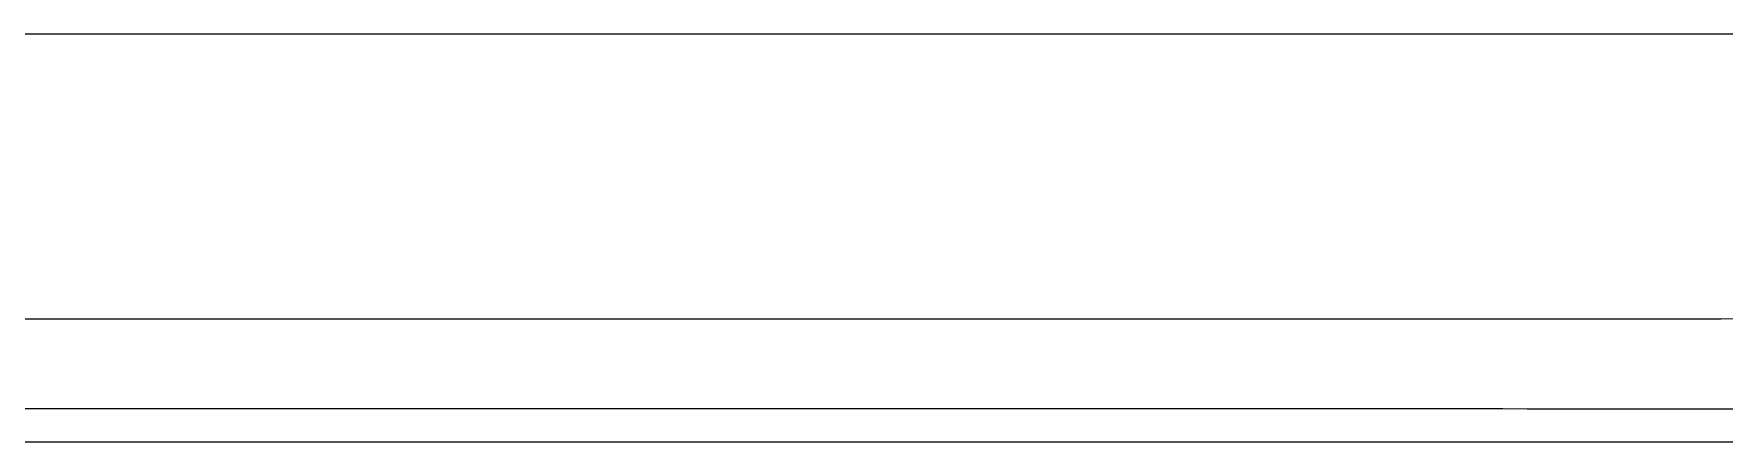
# Model space of a CAD drawing. Extents: x -4 to 218, y -16 to 16.
# Drawn here: x 127.91 to 134.85, y -15.92 to -14.24 of the extents above; entities that cross this region are included whole.
import ezdxf

# ---------------------------------------------------------------- set-up
doc = ezdxf.new("R2010")
doc.units = 0
doc.header["$MEASUREMENT"] = 0
doc.layers.add('Waterlines', color=7, linetype='Continuous')

msp = doc.modelspace()

# ---------------------------------------------------------------- linework, layer by layer
at = {"layer": 'Waterlines', "color": 135}
for points in [[(127.84005, -14.24241), (127.93735, -14.24241), (128.03787, -14.24241), (128.13976, -14.24241), (128.23528, -14.24241), (128.33752, -14.24241), (128.4391, -14.24241), (128.53468, -14.24241), (128.63747, -14.24241), (128.73874, -14.24241), (128.83517, -14.24241), (128.9371, -14.24241), (129.03784, -14.24241), (129.13437, -14.24241), (129.23694, -14.24241), (129.33635, -14.24241), (129.4341, -14.24241), (129.53737, -14.24241), (129.63467, -14.24241), (129.73444, -14.24241), (129.83611, -14.24241), (129.93208, -14.24241), (130.03427, -14.24241), (130.13577, -14.24241), (130.23116, -14.24241), (130.33377, -14.24241), (130.43681, -14.24241), (130.53603, -14.24241), (130.6409, -14.24241), (130.74309, -14.24241), (130.84151, -14.24241), (130.94484, -14.24241), (131.04469, -14.24241), (131.1438, -14.24241), (131.24628, -14.24241), (131.3445, -14.24241), (131.44542, -14.24241), (131.54799, -14.24241), (131.64291, -14.24241), (131.74615, -14.24241), (131.84732, -14.24241), (131.94336, -14.24241), (132.0462, -14.24241), (132.14781, -14.24241), (132.2437, -14.24241), (132.3465, -14.24241), (132.44696, -14.24241), (132.54466, -14.24241), (132.64624, -14.24241), (132.74557, -14.24241), (132.84418, -14.24241), (132.94576, -14.24241), (133.04294, -14.24241), (133.14345, -14.24241), (133.24611, -14.24241), (133.34146, -14.24241), (133.44382, -14.24241), (133.54527, -14.24241), (133.64136, -14.24241), (133.74414, -14.24241), (133.84526, -14.24241), (133.94093, -14.24241), (134.04329, -14.24241), (134.14398, -14.24241), (134.24142, -14.24241), (134.34349, -14.24241), (134.4426, -14.24241), (134.54054, -14.24241), (134.64282, -14.24241), (134.73946, -14.24241), (134.84016, -14.24241), (134.94269, -14.24241)], [(134.93668, -15.41411), (134.83669, -15.41413), (134.73666, -15.41415), (134.63667, -15.41417), (134.53668, -15.41419), (134.43668, -15.41421), (134.3367, -15.41423), (134.23671, -15.41425), (134.1367, -15.41428), (134.03673, -15.41429), (133.93665, -15.41432), (133.8367, -15.41434), (133.73672, -15.41436), (133.63669, -15.41438), (133.53667, -15.4144), (133.43677, -15.41442), (133.33667, -15.41444), (133.23663, -15.41445), (133.1367, -15.41447), (133.0367, -15.41449), (132.93665, -15.41451), (132.83665, -15.41453), (132.73665, -15.41455), (132.6366, -15.41457), (132.53665, -15.41459), (132.43668, -15.41461), (132.33662, -15.41462), (132.2366, -15.41464), (132.13666, -15.41466), (132.03661, -15.41468), (131.93661, -15.4147), (131.83664, -15.41471), (131.7366, -15.41473), (131.63655, -15.41475), (131.53661, -15.41477), (131.43657, -15.41478), (131.33661, -15.4148), (131.23657, -15.41481), (131.13658, -15.41483), (131.03661, -15.41485), (130.9366, -15.41486), (130.83656, -15.41488), (130.73659, -15.4149), (130.63663, -15.41491), (130.53654, -15.41493), (130.4366, -15.41494), (130.33658, -15.41496), (130.23657, -15.41497), (130.13657, -15.41499), (130.03659, -15.415), (129.93651, -15.41502), (129.83659, -15.41503), (129.73654, -15.41505), (129.63655, -15.41506), (129.53656, -15.41507), (129.43652, -15.41509), (129.33653, -15.4151), (129.23654, -15.41511), (129.13654, -15.41513), (129.03654, -15.41514), (128.93657, -15.41515), (128.83652, -15.41517), (128.73656, -15.41518), (128.63654, -15.41519), (128.53651, -15.4152), (128.43654, -15.41521), (128.33652, -15.41523), (128.23654, -15.41524), (128.13655, -15.41525), (128.0365, -15.41526), (127.93652, -15.41527), (127.83652, -15.41528)], [(134.94022, -15.78395), (134.84018, -15.78394), (134.74022, -15.78393), (134.64012, -15.78392), (134.54016, -15.78391), (134.44019, -15.7839), (134.34016, -15.78389), (134.2402, -15.78388), (134.14018, -15.78387), (134.04016, -15.78386), (133.94016, -15.78385), (133.84013, -15.78384), (133.74017, -15.78384), (133.64015, -15.78383), (133.5401, -15.78382), (133.44012, -15.78381), (133.34012, -15.7838), (133.24011, -15.78379), (133.14012, -15.78378), (133.04012, -15.78378), (132.94019, -15.78377), (132.84013, -15.78376), (132.74011, -15.78375), (132.64009, -15.78374), (132.54007, -15.78374), (132.44003, -15.78373), (132.34012, -15.78372), (132.24005, -15.78371), (132.14006, -15.7837), (132.04007, -15.7837), (131.94003, -15.78369), (131.84009, -15.78368), (131.73999, -15.78367), (131.64005, -15.78367), (131.54007, -15.78366), (131.44005, -15.78365), (131.34, -15.78364), (131.24004, -15.78364), (131.13998, -15.78363), (131.03999, -15.78362), (130.93996, -15.78361), (130.83997, -15.78361), (130.73991, -15.7836), (130.63995, -15.78359), (130.53995, -15.78358), (130.43993, -15.78358), (130.34, -15.78357), (130.23991, -15.78356), (130.13988, -15.78355), (130.03998, -15.78355), (129.93985, -15.78354), (129.83992, -15.78353), (129.73988, -15.78352), (129.63991, -15.78352), (129.53992, -15.78351), (129.43988, -15.7835), (129.33984, -15.78349), (129.23988, -15.78349), (129.13983, -15.78348), (129.03986, -15.78347), (128.93987, -15.78346), (128.8399, -15.78346), (128.73982, -15.78345), (128.63986, -15.78344), (128.53986, -15.78343), (128.43987, -15.78343), (128.33986, -15.78342), (128.23982, -15.78341), (128.13985, -15.7834), (128.0399, -15.7834), (127.93983, -15.78339), (127.8398, -15.78338)], [(134.91394, -15.92031), (134.81386, -15.92031), (134.71381, -15.92031), (134.61371, -15.92031), (134.51366, -15.92031), (134.41357, -15.92031), (134.31351, -15.92031), (134.21346, -15.92031), (134.11339, -15.92031), (134.01332, -15.92031), (133.91322, -15.92031), (133.8132, -15.92031), (133.71313, -15.92031), (133.61307, -15.92031), (133.51295, -15.92031), (133.41292, -15.92031), (133.31285, -15.92031), (133.21278, -15.92031), (133.1127, -15.92031), (133.01263, -15.92031), (132.9126, -15.92031), (132.81253, -15.92031), (132.71245, -15.92031), (132.61241, -15.92031), (132.51231, -15.92031), (132.41225, -15.92031), (132.31221, -15.92031), (132.21213, -15.92031), (132.11205, -15.92031), (132.01201, -15.92031), (131.91191, -15.92031), (131.81189, -15.92031), (131.71178, -15.92031), (131.61174, -15.92031), (131.51169, -15.92031), (131.41162, -15.92031), (131.31155, -15.92031), (131.21149, -15.92031), (131.11145, -15.92031), (131.01138, -15.92031), (130.91132, -15.92031), (130.81128, -15.92031), (130.71117, -15.92031), (130.61111, -15.92031), (130.51106, -15.92031), (130.41098, -15.92031), (130.31087, -15.92031), (130.21085, -15.92031), (130.11076, -15.92031), (130.01071, -15.92031), (129.91068, -15.92031), (129.81056, -15.92031), (129.71049, -15.92031), (129.61043, -15.92031), (129.51039, -15.92031), (129.41034, -15.92031), (129.3102, -15.92031), (129.21016, -15.92031), (129.11012, -15.92031), (129.01004, -15.92031), (128.90997, -15.92031), (128.80995, -15.92031), (128.70984, -15.92031), (128.6098, -15.92031), (128.50972, -15.92031), (128.40965, -15.92031), (128.3096, -15.92031), (128.20952, -15.92031), (128.10947, -15.92031), (128.00941, -15.92031), (127.90932, -15.92031), (127.80927, -15.92031)], [(134.91461, -15.92031), (134.81462, -15.92031), (134.71455, -15.92031), (134.6145, -15.92031), (134.51448, -15.92031), (134.41438, -15.92031), (134.31436, -15.92031), (134.21434, -15.92031), (134.11427, -15.92031), (134.01424, -15.92031), (133.91415, -15.92031), (133.81413, -15.92031), (133.71408, -15.92031), (133.61404, -15.92031), (133.51399, -15.92031), (133.41397, -15.92031), (133.31393, -15.92031), (133.21387, -15.92031), (133.11385, -15.92031), (133.01381, -15.92031), (132.91376, -15.92031), (132.81369, -15.92031), (132.71367, -15.92031), (132.61362, -15.92031), (132.51358, -15.92031), (132.41354, -15.92031), (132.31349, -15.92031), (132.21344, -15.92031), (132.11339, -15.92031), (132.01338, -15.92031), (131.91333, -15.92031), (131.81329, -15.92031), (131.71323, -15.92031), (131.6132, -15.92031), (131.51314, -15.92031), (131.41312, -15.92031), (131.31303, -15.92031), (131.21304, -15.92031), (131.11296, -15.92031), (131.01294, -15.92031), (130.91289, -15.92031), (130.81287, -15.92031), (130.71278, -15.92031), (130.61276, -15.92031), (130.5127, -15.92031), (130.41264, -15.92031), (130.31265, -15.92031), (130.21259, -15.92031), (130.11252, -15.92031), (130.01253, -15.92031), (129.91245, -15.92031), (129.81241, -15.92031), (129.71234, -15.92031), (129.61229, -15.92031), (129.51227, -15.92031), (129.41222, -15.92031), (129.31218, -15.92031), (129.21216, -15.92031), (129.11209, -15.92031), (129.01204, -15.92031), (128.91199, -15.92031), (128.81198, -15.92031), (128.71193, -15.92031), (128.61188, -15.92031), (128.51183, -15.92031), (128.4118, -15.92031), (128.31174, -15.92031), (128.2117, -15.92031), (128.11166, -15.92031), (128.01163, -15.92031), (127.91156, -15.92031), (127.81152, -15.92031)], [(134.91425, -15.92031), (134.81421, -15.92031), (134.71422, -15.92031), (134.61423, -15.92031), (134.51419, -15.92031), (134.41422, -15.92031), (134.31415, -15.92031), (134.21416, -15.92031), (134.11418, -15.92031), (134.01413, -15.92031), (133.91411, -15.92031), (133.81412, -15.92031), (133.71413, -15.92031), (133.61407, -15.92031), (133.51408, -15.92031), (133.41408, -15.92031), (133.31406, -15.92031), (133.21404, -15.92031), (133.11407, -15.92031), (133.01402, -15.92031), (132.91405, -15.92031), (132.81403, -15.92031), (132.71404, -15.92031), (132.61398, -15.92031), (132.51405, -15.92031), (132.41402, -15.92031), (132.31403, -15.92031), (132.21397, -15.92031), (132.114, -15.92031), (132.01396, -15.92031), (131.91397, -15.92031), (131.81396, -15.92031), (131.71393, -15.92031), (131.61397, -15.92031), (131.51393, -15.92031), (131.41394, -15.92031), (131.31393, -15.92031), (131.21391, -15.92031), (131.11391, -15.92031), (131.0139, -15.92031), (130.91389, -15.92031), (130.8139, -15.92031), (130.71388, -15.92031), (130.61392, -15.92031), (130.51385, -15.92031), (130.41388, -15.92031), (130.31386, -15.92031), (130.21387, -15.92031), (130.11388, -15.92031), (130.01384, -15.92031), (129.91385, -15.92031), (129.81384, -15.92031), (129.71381, -15.92031), (129.61375, -15.92031), (129.51379, -15.92031), (129.41376, -15.92031), (129.31381, -15.92031), (129.21376, -15.92031), (129.1138, -15.92031), (129.01376, -15.92031), (128.9138, -15.92031), (128.81375, -15.92031), (128.71373, -15.92031), (128.61375, -15.92031), (128.51375, -15.92031), (128.41371, -15.92031), (128.31369, -15.92031), (128.21371, -15.92031), (128.11374, -15.92031), (128.01369, -15.92031), (127.91372, -15.92031), (127.81367, -15.92031)], [(134.91391, -15.92031), (134.8139, -15.92031), (134.71388, -15.92031), (134.61385, -15.92031), (134.51385, -15.92031), (134.41383, -15.92031), (134.31383, -15.92031), (134.21382, -15.92031), (134.11385, -15.92031), (134.01384, -15.92031), (133.91391, -15.92031), (133.81375, -15.92031), (133.71382, -15.92031), (133.61386, -15.92031), (133.51411, -15.92031), (133.41408, -15.92031), (133.31421, -15.92031), (133.2141, -15.92031), (133.11412, -15.92031), (133.01414, -15.92031), (132.91417, -15.92031), (132.81419, -15.92031), (132.71425, -15.92031), (132.61401, -15.92031), (132.51404, -15.92031), (132.41403, -15.92031), (132.31403, -15.92031), (132.21402, -15.92031), (132.11401, -15.92031), (132.01402, -15.92031), (131.91399, -15.92031), (131.81396, -15.92031), (131.71414, -15.92031), (131.61415, -15.92031), (131.51407, -15.92031), (131.41406, -15.92031), (131.31401, -15.92031), (131.21399, -15.92031), (131.11394, -15.92031), (131.01392, -15.92031), (130.91393, -15.92031), (130.81392, -15.92031), (130.7139, -15.92031), (130.61389, -15.92031), (130.51387, -15.92031), (130.41399, -15.92031), (130.31398, -15.92031), (130.21396, -15.92031), (130.11397, -15.92031), (130.01396, -15.92031), (129.91391, -15.92031), (129.81392, -15.92031), (129.71385, -15.92031), (129.61391, -15.92031), (129.51389, -15.92031), (129.41386, -15.92031), (129.31383, -15.92031), (129.21387, -15.92031), (129.11386, -15.92031), (129.01381, -15.92031), (128.91386, -15.92031), (128.81383, -15.92031), (128.71384, -15.92031), (128.61382, -15.92031), (128.51381, -15.92031), (128.41379, -15.92031), (128.31378, -15.92031), (128.21382, -15.92031), (128.11382, -15.92031), (128.01381, -15.92031), (127.91375, -15.92031), (127.8138, -15.92031)], [(134.92192, -15.92031), (134.82184, -15.92031), (134.72191, -15.92031), (134.62189, -15.92031), (134.5219, -15.92031), (134.42184, -15.92031), (134.32184, -15.92031), (134.22179, -15.92031), (134.12177, -15.92031), (134.02174, -15.92031), (133.92168, -15.92031), (133.82158, -15.92031), (133.72182, -15.92031), (133.62155, -15.92031), (133.52158, -15.92031), (133.42163, -15.92031), (133.32162, -15.92031), (133.22171, -15.92031), (133.12155, -15.92031), (133.02153, -15.92031), (132.92209, -15.92031), (132.8222, -15.92031), (132.72208, -15.92031), (132.62218, -15.92031), (132.52203, -15.92031), (132.42203, -15.92031), (132.32202, -15.92031), (132.22208, -15.92031), (132.12207, -15.92031), (132.02209, -15.92031), (131.92206, -15.92031), (131.82208, -15.92031), (131.72205, -15.92031), (131.62199, -15.92031), (131.52194, -15.92031), (131.42192, -15.92031), (131.32187, -15.92031), (131.22189, -15.92031), (131.12183, -15.92031), (131.02196, -15.92031), (130.92194, -15.92031), (130.82188, -15.92031), (130.72188, -15.92031), (130.62181, -15.92031), (130.52179, -15.92031), (130.42175, -15.92031), (130.32173, -15.92031), (130.22186, -15.92031), (130.12184, -15.92031), (130.0218, -15.92031), (129.92174, -15.92031), (129.82176, -15.92031), (129.72177, -15.92031), (129.62172, -15.92031), (129.52171, -15.92031), (129.42172, -15.92031), (129.32172, -15.92031), (129.22171, -15.92031), (129.1217, -15.92031), (129.02167, -15.92031), (128.92168, -15.92031), (128.82164, -15.92031), (128.72166, -15.92031), (128.62164, -15.92031), (128.52162, -15.92031), (128.42163, -15.92031), (128.32166, -15.92031), (128.2216, -15.92031), (128.12157, -15.92031), (128.02158, -15.92031), (127.92157, -15.92031), (127.82159, -15.92031)], [(134.92763, -15.92031), (134.82762, -15.92031), (134.7276, -15.92031), (134.62762, -15.92031), (134.52762, -15.92031), (134.42761, -15.92031), (134.32759, -15.92031), (134.2276, -15.92031), (134.12758, -15.92031), (134.02756, -15.92031), (133.92761, -15.92031), (133.82759, -15.92031), (133.72758, -15.92031), (133.62758, -15.92031), (133.52754, -15.92031), (133.42755, -15.92031), (133.32758, -15.92031), (133.22751, -15.92031), (133.12752, -15.92031), (133.02753, -15.92031), (132.92749, -15.92031), (132.82748, -15.92031), (132.72749, -15.92031), (132.62755, -15.92031), (132.5275, -15.92031), (132.42747, -15.92031), (132.32748, -15.92031), (132.22745, -15.92031), (132.12744, -15.92031), (132.02747, -15.92031), (131.92743, -15.92031), (131.82744, -15.92031), (131.72742, -15.92031), (131.62746, -15.92031), (131.52744, -15.92031), (131.42741, -15.92031), (131.32741, -15.92031), (131.22742, -15.92031), (131.12743, -15.92031), (131.02739, -15.92031), (130.9274, -15.92031), (130.82738, -15.92031), (130.72739, -15.92031), (130.62737, -15.92031), (130.52736, -15.92031), (130.42732, -15.92031), (130.32739, -15.92031), (130.22739, -15.92031), (130.12738, -15.92031), (130.02736, -15.92031), (129.92738, -15.92031), (129.82735, -15.92031), (129.72733, -15.92031), (129.62733, -15.92031), (129.5273, -15.92031), (129.42729, -15.92031), (129.32733, -15.92031), (129.22729, -15.92031), (129.1273, -15.92031), (129.0273, -15.92031), (128.92729, -15.92031), (128.82729, -15.92031), (128.72726, -15.92031), (128.62727, -15.92031), (128.52725, -15.92031), (128.42726, -15.92031), (128.3273, -15.92031), (128.22726, -15.92031), (128.12726, -15.92031), (128.02724, -15.92031), (127.92721, -15.92031), (127.82723, -15.92031)], [(134.9404, -15.92031), (134.84038, -15.92031), (134.74036, -15.92031), (134.64032, -15.92031), (134.54024, -15.92031), (134.44025, -15.92031), (134.34018, -15.92031), (134.24013, -15.92031), (134.14014, -15.92031), (134.04007, -15.92031), (133.94002, -15.92031), (133.84, -15.92031), (133.73994, -15.92031), (133.63994, -15.92031), (133.53986, -15.92031), (133.43982, -15.92031), (133.33981, -15.92031), (133.23972, -15.92031), (133.13972, -15.92031), (133.03966, -15.92031), (132.93964, -15.92031), (132.83958, -15.92031), (132.73955, -15.92031), (132.63954, -15.92031), (132.53949, -15.92031), (132.43945, -15.92031), (132.3394, -15.92031), (132.2394, -15.92031), (132.13934, -15.92031), (132.03929, -15.92031), (131.93924, -15.92031), (131.83919, -15.92031), (131.73918, -15.92031), (131.63914, -15.92031), (131.53911, -15.92031), (131.43909, -15.92031), (131.33905, -15.92031), (131.239, -15.92031), (131.13896, -15.92031), (131.03893, -15.92031), (130.93883, -15.92031), (130.83884, -15.92031), (130.73877, -15.92031), (130.63873, -15.92031), (130.53871, -15.92031), (130.43866, -15.92031), (130.33867, -15.92031), (130.2386, -15.92031), (130.13852, -15.92031), (130.03848, -15.92031), (129.93845, -15.92031), (129.83844, -15.92031), (129.73842, -15.92031), (129.63835, -15.92031), (129.53831, -15.92031), (129.43831, -15.92031), (129.33823, -15.92031), (129.23819, -15.92031), (129.13814, -15.92031), (129.03813, -15.92031), (128.93808, -15.92031), (128.83806, -15.92031), (128.73796, -15.92031), (128.63797, -15.92031), (128.5379, -15.92031), (128.43791, -15.92031), (128.33784, -15.92031), (128.23778, -15.92031), (128.13779, -15.92031), (128.03775, -15.92031), (127.9377, -15.92031), (127.83764, -15.92031)], [(134.94218, -15.92031), (134.84216, -15.92031), (134.74213, -15.92031), (134.64211, -15.92031), (134.54208, -15.92031), (134.44208, -15.92031), (134.34206, -15.92031), (134.24203, -15.92031), (134.14203, -15.92031), (134.04198, -15.92031), (133.94193, -15.92031), (133.84193, -15.92031), (133.74193, -15.92031), (133.64189, -15.92031), (133.54185, -15.92031), (133.44183, -15.92031), (133.34181, -15.92031), (133.24178, -15.92031), (133.14177, -15.92031), (133.04175, -15.92031), (132.94176, -15.92031), (132.84172, -15.92031), (132.74171, -15.92031), (132.64171, -15.92031), (132.54164, -15.92031), (132.44165, -15.92031), (132.34161, -15.92031), (132.24159, -15.92031), (132.14156, -15.92031), (132.04155, -15.92031), (131.94151, -15.92031), (131.84151, -15.92031), (131.7415, -15.92031), (131.64146, -15.92031), (131.54146, -15.92031), (131.44145, -15.92031), (131.34145, -15.92031), (131.24138, -15.92031), (131.14136, -15.92031), (131.04132, -15.92031), (130.94131, -15.92031), (130.84131, -15.92031), (130.74129, -15.92031), (130.64125, -15.92031), (130.54123, -15.92031), (130.44121, -15.92031), (130.3412, -15.92031), (130.24115, -15.92031), (130.14117, -15.92031), (130.04112, -15.92031), (129.94112, -15.92031), (129.84111, -15.92031), (129.74107, -15.92031), (129.64105, -15.92031), (129.54103, -15.92031), (129.44098, -15.92031), (129.34097, -15.92031), (129.24098, -15.92031), (129.14095, -15.92031), (129.04091, -15.92031), (128.94087, -15.92031), (128.84085, -15.92031), (128.74084, -15.92031), (128.64087, -15.92031), (128.5408, -15.92031), (128.44077, -15.92031), (128.34077, -15.92031), (128.24074, -15.92031), (128.14072, -15.92031), (128.04073, -15.92031), (127.94069, -15.92031), (127.84067, -15.92031)], [(134.94785, -15.92031), (134.84782, -15.92031), (134.74783, -15.92031), (134.64781, -15.92031), (134.54778, -15.92031), (134.44781, -15.92031), (134.34781, -15.92031), (134.24783, -15.92031), (134.14781, -15.92031), (134.04785, -15.92031), (133.94777, -15.92031), (133.84779, -15.92031), (133.74773, -15.92031), (133.64775, -15.92031), (133.54771, -15.92031), (133.44774, -15.92031), (133.34776, -15.92031), (133.24773, -15.92031), (133.14771, -15.92031), (133.04768, -15.92031), (132.94771, -15.92031), (132.84767, -15.92031), (132.7477, -15.92031), (132.64763, -15.92031), (132.54767, -15.92031), (132.44766, -15.92031), (132.34769, -15.92031), (132.24763, -15.92031), (132.14764, -15.92031), (132.04759, -15.92031), (131.94762, -15.92031), (131.8476, -15.92031), (131.74762, -15.92031), (131.64757, -15.92031), (131.54756, -15.92031), (131.44757, -15.92031), (131.3476, -15.92031), (131.24756, -15.92031), (131.14758, -15.92031), (131.04758, -15.92031), (130.94753, -15.92031), (130.84755, -15.92031), (130.7475, -15.92031), (130.64755, -15.92031), (130.54752, -15.92031), (130.44753, -15.92031), (130.3475, -15.92031), (130.24751, -15.92031), (130.14751, -15.92031), (130.04749, -15.92031), (129.94751, -15.92031), (129.84747, -15.92031), (129.74751, -15.92031), (129.64749, -15.92031), (129.54745, -15.92031), (129.44749, -15.92031), (129.34749, -15.92031), (129.24748, -15.92031), (129.14748, -15.92031), (129.0475, -15.92031), (128.94748, -15.92031), (128.84746, -15.92031), (128.74744, -15.92031), (128.64745, -15.92031), (128.54742, -15.92031), (128.44743, -15.92031), (128.34743, -15.92031), (128.24744, -15.92031), (128.14743, -15.92031), (128.04739, -15.92031), (127.9474, -15.92031), (127.84737, -15.92031)], [(134.85974, -15.92031), (134.75972, -15.92031), (134.65973, -15.92031), (134.55969, -15.92031), (134.45967, -15.92031), (134.35968, -15.92031), (134.2596, -15.92031), (134.15961, -15.92031), (134.05963, -15.92031), (133.95958, -15.92031), (133.85956, -15.92031), (133.75955, -15.92031), (133.65953, -15.92031), (133.55954, -15.92031), (133.45946, -15.92031), (133.35956, -15.92031), (133.25957, -15.92031), (133.15953, -15.92031), (133.05951, -15.92031), (132.95944, -15.92031), (132.85951, -15.92031), (132.75949, -15.92031), (132.65947, -15.92031), (132.55949, -15.92031), (132.45941, -15.92031), (132.35945, -15.92031), (132.25943, -15.92031), (132.15942, -15.92031), (132.05942, -15.92031), (131.95943, -15.92031), (131.85942, -15.92031), (131.7594, -15.92031), (131.65939, -15.92031), (131.55937, -15.92031), (131.45937, -15.92031), (131.35944, -15.92031), (131.25935, -15.92031), (131.15938, -15.92031), (131.05937, -15.92031), (130.9594, -15.92031), (130.85934, -15.92031), (130.75932, -15.92031), (130.65927, -15.92031), (130.55928, -15.92031), (130.45926, -15.92031), (130.35924, -15.92031), (130.25925, -15.92031), (130.15926, -15.92031), (130.05925, -15.92031), (129.95923, -15.92031), (129.85919, -15.92031), (129.75923, -15.92031), (129.65923, -15.92031), (129.55925, -15.92031), (129.45924, -15.92031), (129.35922, -15.92031), (129.25917, -15.92031), (129.15918, -15.92031), (129.05914, -15.92031), (128.95914, -15.92031), (128.85916, -15.92031), (128.75909, -15.92031), (128.65913, -15.92031), (128.55914, -15.92031), (128.45908, -15.92031), (128.35912, -15.92031), (128.25912, -15.92031), (128.1591, -15.92031), (128.05907, -15.92031), (127.95912, -15.92031), (127.85908, -15.92031)], [(134.86272, -15.92031), (134.76271, -15.92031), (134.6627, -15.92031), (134.56265, -15.92031), (134.46271, -15.92031), (134.36272, -15.92031), (134.26271, -15.92031), (134.16267, -15.92031), (134.06274, -15.92031), (133.96269, -15.92031), (133.86269, -15.92031), (133.76271, -15.92031), (133.66267, -15.92031), (133.56271, -15.92031), (133.46274, -15.92031), (133.36269, -15.92031), (133.26266, -15.92031), (133.16272, -15.92031), (133.0627, -15.92031), (132.96269, -15.92031), (132.8627, -15.92031), (132.76268, -15.92031), (132.66267, -15.92031), (132.5627, -15.92031), (132.46266, -15.92031), (132.36264, -15.92031), (132.2627, -15.92031), (132.16267, -15.92031), (132.06267, -15.92031), (131.96265, -15.92031), (131.86269, -15.92031), (131.76268, -15.92031), (131.66266, -15.92031), (131.5627, -15.92031), (131.46266, -15.92031), (131.36261, -15.92031), (131.26266, -15.92031), (131.16264, -15.92031), (131.06264, -15.92031), (130.96266, -15.92031), (130.86264, -15.92031), (130.7626, -15.92031), (130.66263, -15.92031), (130.56264, -15.92031), (130.4626, -15.92031), (130.36259, -15.92031), (130.26262, -15.92031), (130.16261, -15.92031), (130.06264, -15.92031), (129.96265, -15.92031), (129.86259, -15.92031), (129.76263, -15.92031), (129.6626, -15.92031), (129.56259, -15.92031), (129.46265, -15.92031), (129.36259, -15.92031), (129.26257, -15.92031), (129.1626, -15.92031), (129.06259, -15.92031), (128.96259, -15.92031), (128.86259, -15.92031), (128.76259, -15.92031), (128.66258, -15.92031), (128.56258, -15.92031), (128.46257, -15.92031), (128.36258, -15.92031), (128.26265, -15.92031), (128.16255, -15.92031), (128.06258, -15.92031), (127.96255, -15.92031), (127.86258, -15.92031)], [(134.86314, -15.92031), (134.76311, -15.92031), (134.66312, -15.92031), (134.56303, -15.92031), (134.46312, -15.92031), (134.3631, -15.92031), (134.26309, -15.92031), (134.16307, -15.92031), (134.06305, -15.92031), (133.96307, -15.92031), (133.86308, -15.92031), (133.76308, -15.92031), (133.66304, -15.92031), (133.56306, -15.92031), (133.46303, -15.92031), (133.36305, -15.92031), (133.26302, -15.92031), (133.16306, -15.92031), (133.06299, -15.92031), (132.96309, -15.92031), (132.86305, -15.92031), (132.76303, -15.92031), (132.66298, -15.92031), (132.56302, -15.92031), (132.46301, -15.92031), (132.36304, -15.92031), (132.26297, -15.92031), (132.16298, -15.92031), (132.06297, -15.92031), (131.96298, -15.92031), (131.86295, -15.92031), (131.763, -15.92031), (131.66295, -15.92031), (131.56296, -15.92031), (131.46295, -15.92031), (131.36299, -15.92031), (131.26291, -15.92031), (131.16295, -15.92031), (131.06291, -15.92031), (130.96292, -15.92031), (130.8629, -15.92031), (130.76292, -15.92031), (130.6629, -15.92031), (130.56293, -15.92031), (130.46289, -15.92031), (130.36288, -15.92031), (130.26286, -15.92031), (130.1629, -15.92031), (130.06291, -15.92031), (129.96292, -15.92031), (129.86285, -15.92031), (129.76289, -15.92031), (129.66286, -15.92031), (129.56287, -15.92031), (129.46286, -15.92031), (129.36285, -15.92031), (129.26283, -15.92031), (129.16283, -15.92031), (129.06282, -15.92031), (128.96283, -15.92031), (128.86279, -15.92031), (128.7628, -15.92031), (128.6628, -15.92031), (128.56279, -15.92031), (128.46281, -15.92031), (128.36281, -15.92031), (128.26277, -15.92031), (128.16283, -15.92031), (128.06277, -15.92031), (127.96279, -15.92031), (127.8628, -15.92031)], [(134.86946, -15.92031), (134.76938, -15.92031), (134.66927, -15.92031), (134.56918, -15.92031), (134.46906, -15.92031), (134.36902, -15.92031), (134.26889, -15.92031), (134.16885, -15.92031), (134.06873, -15.92031), (133.96866, -15.92031), (133.86855, -15.92031), (133.76849, -15.92031), (133.66838, -15.92031), (133.56827, -15.92031), (133.46825, -15.92031), (133.3681, -15.92031), (133.26807, -15.92031), (133.16794, -15.92031), (133.06792, -15.92031), (132.96779, -15.92031), (132.86768, -15.92031), (132.76764, -15.92031), (132.66751, -15.92031), (132.56743, -15.92031), (132.46736, -15.92031), (132.36726, -15.92031), (132.2672, -15.92031), (132.1671, -15.92031), (132.06699, -15.92031), (131.96692, -15.92031), (131.86685, -15.92031), (131.76669, -15.92031), (131.66669, -15.92031), (131.56653, -15.92031), (131.46648, -15.92031), (131.36639, -15.92031), (131.26631, -15.92031), (131.16618, -15.92031), (131.06615, -15.92031), (130.96603, -15.92031), (130.86594, -15.92031), (130.76585, -15.92031), (130.6658, -15.92031), (130.56572, -15.92031), (130.46559, -15.92031), (130.36552, -15.92031), (130.26541, -15.92031), (130.16531, -15.92031), (130.06525, -15.92031), (129.96515, -15.92031), (129.86508, -15.92031), (129.76498, -15.92031), (129.66487, -15.92031), (129.56483, -15.92031), (129.46471, -15.92031), (129.36462, -15.92031), (129.26451, -15.92031), (129.16446, -15.92031), (129.06439, -15.92031), (128.96429, -15.92031), (128.8642, -15.92031), (128.7641, -15.92031), (128.66405, -15.92031), (128.56389, -15.92031), (128.46382, -15.92031), (128.36372, -15.92031), (128.26367, -15.92031), (128.16359, -15.92031), (128.06351, -15.92031), (127.9634, -15.92031), (127.86335, -15.92031)], [(134.87318, -15.92031), (134.7731, -15.92031), (134.67305, -15.92031), (134.57298, -15.92031), (134.47289, -15.92031), (134.37283, -15.92031), (134.27283, -15.92031), (134.17274, -15.92031), (134.07269, -15.92031), (133.9726, -15.92031), (133.87253, -15.92031), (133.77243, -15.92031), (133.67239, -15.92031), (133.57228, -15.92031), (133.47221, -15.92031), (133.37219, -15.92031), (133.27208, -15.92031), (133.17206, -15.92031), (133.07196, -15.92031), (132.97185, -15.92031), (132.87183, -15.92031), (132.77168, -15.92031), (132.67162, -15.92031), (132.57159, -15.92031), (132.47153, -15.92031), (132.37141, -15.92031), (132.27132, -15.92031), (132.17126, -15.92031), (132.07121, -15.92031), (131.97113, -15.92031), (131.87106, -15.92031), (131.771, -15.92031), (131.67093, -15.92031), (131.57086, -15.92031), (131.47081, -15.92031), (131.3707, -15.92031), (131.27065, -15.92031), (131.17058, -15.92031), (131.0705, -15.92031), (130.9704, -15.92031), (130.87036, -15.92031), (130.77029, -15.92031), (130.67026, -15.92031), (130.57016, -15.92031), (130.47008, -15.92031), (130.37003, -15.92031), (130.26993, -15.92031), (130.16992, -15.92031), (130.06981, -15.92031), (129.96974, -15.92031), (129.86967, -15.92031), (129.76959, -15.92031), (129.66957, -15.92031), (129.56946, -15.92031), (129.46941, -15.92031), (129.36932, -15.92031), (129.26924, -15.92031), (129.1692, -15.92031), (129.06912, -15.92031), (128.96906, -15.92031), (128.86899, -15.92031), (128.76889, -15.92031), (128.66882, -15.92031), (128.56874, -15.92031), (128.46869, -15.92031), (128.36858, -15.92031), (128.26854, -15.92031), (128.16844, -15.92031), (128.06837, -15.92031), (127.9683, -15.92031), (127.86825, -15.92031)], [(134.87175, -15.92031), (134.77174, -15.92031), (134.67172, -15.92031), (134.5717, -15.92031), (134.47169, -15.92031), (134.37172, -15.92031), (134.27165, -15.92031), (134.17166, -15.92031), (134.07172, -15.92031), (133.97163, -15.92031), (133.87164, -15.92031), (133.77164, -15.92031), (133.67163, -15.92031), (133.57162, -15.92031), (133.47159, -15.92031), (133.37157, -15.92031), (133.27155, -15.92031), (133.17155, -15.92031), (133.07156, -15.92031), (132.97151, -15.92031), (132.87148, -15.92031), (132.77148, -15.92031), (132.67145, -15.92031), (132.57149, -15.92031), (132.47147, -15.92031), (132.37144, -15.92031), (132.27144, -15.92031), (132.1714, -15.92031), (132.07141, -15.92031), (131.97136, -15.92031), (131.87135, -15.92031), (131.7713, -15.92031), (131.67133, -15.92031), (131.5713, -15.92031), (131.4713, -15.92031), (131.37122, -15.92031), (131.27126, -15.92031), (131.17123, -15.92031), (131.07121, -15.92031), (130.97121, -15.92031), (130.8712, -15.92031), (130.77116, -15.92031), (130.67116, -15.92031), (130.57115, -15.92031), (130.47115, -15.92031), (130.37109, -15.92031), (130.27113, -15.92031), (130.17116, -15.92031), (130.07109, -15.92031), (129.97105, -15.92031), (129.87105, -15.92031), (129.77109, -15.92031), (129.67104, -15.92031), (129.57103, -15.92031), (129.47098, -15.92031), (129.37102, -15.92031), (129.27098, -15.92031), (129.17101, -15.92031), (129.07091, -15.92031), (128.97095, -15.92031), (128.87093, -15.92031), (128.77092, -15.92031), (128.6709, -15.92031), (128.57092, -15.92031), (128.47084, -15.92031), (128.37088, -15.92031), (128.27087, -15.92031), (128.17084, -15.92031), (128.07082, -15.92031), (127.97084, -15.92031), (127.8708, -15.92031)], [(134.8929, -15.92031), (134.79283, -15.92031), (134.69263, -15.92031), (134.59229, -15.92031), (134.49257, -15.92031), (134.39191, -15.92031), (134.29196, -15.92031), (134.19214, -15.92031), (134.09145, -15.92031), (133.99159, -15.92031), (133.8916, -15.92031), (133.79131, -15.92031), (133.69106, -15.92031), (133.59102, -15.92031), (133.49103, -15.92031), (133.39053, -15.92031), (133.29036, -15.92031), (133.19067, -15.92031), (133.08998, -15.92031), (132.98981, -15.92031), (132.89027, -15.92031), (132.78947, -15.92031), (132.68925, -15.92031), (132.58994, -15.92031), (132.48892, -15.92031), (132.38884, -15.92031), (132.28943, -15.92031), (132.18843, -15.92031), (132.08832, -15.92031), (131.98907, -15.92031), (131.888, -15.92031), (131.78792, -15.92031), (131.6886, -15.92031), (131.58748, -15.92031), (131.48743, -15.92031), (131.38823, -15.92031), (131.287, -15.92031), (131.1871, -15.92031), (131.08775, -15.92031), (130.98648, -15.92031), (130.88683, -15.92031), (130.78729, -15.92031), (130.68605, -15.92031), (130.58655, -15.92031), (130.48685, -15.92031), (130.38559, -15.92031), (130.28625, -15.92031), (130.18637, -15.92031), (130.08522, -15.92031), (129.98598, -15.92031), (129.88576, -15.92031), (129.78467, -15.92031), (129.68568, -15.92031), (129.5851, -15.92031), (129.48419, -15.92031), (129.38535, -15.92031), (129.28445, -15.92031), (129.18407, -15.92031), (129.08493, -15.92031), (128.98361, -15.92031), (128.88406, -15.92031), (128.78442, -15.92031), (128.68286, -15.92031), (128.58397, -15.92031), (128.48383, -15.92031), (128.38243, -15.92031), (128.28374, -15.92031), (128.18298, -15.92031), (128.08232, -15.92031), (127.98333, -15.92031), (127.88203, -15.92031)], [(134.89624, -15.92031), (134.79623, -15.92031), (134.69621, -15.92031), (134.59621, -15.92031), (134.49612, -15.92031), (134.3961, -15.92031), (134.29608, -15.92031), (134.19608, -15.92031), (134.09607, -15.92031), (133.996, -15.92031), (133.89604, -15.92031), (133.79596, -15.92031), (133.69595, -15.92031), (133.5959, -15.92031), (133.49591, -15.92031), (133.39583, -15.92031), (133.29587, -15.92031), (133.19579, -15.92031), (133.09578, -15.92031), (132.99573, -15.92031), (132.89575, -15.92031), (132.7957, -15.92031), (132.69571, -15.92031), (132.59567, -15.92031), (132.49568, -15.92031), (132.39561, -15.92031), (132.29559, -15.92031), (132.19559, -15.92031), (132.0956, -15.92031), (131.9955, -15.92031), (131.89552, -15.92031), (131.7955, -15.92031), (131.6955, -15.92031), (131.59544, -15.92031), (131.49541, -15.92031), (131.3954, -15.92031), (131.29536, -15.92031), (131.19533, -15.92031), (131.09529, -15.92031), (130.99529, -15.92031), (130.89525, -15.92031), (130.79523, -15.92031), (130.69521, -15.92031), (130.59517, -15.92031), (130.49515, -15.92031), (130.39511, -15.92031), (130.29509, -15.92031), (130.19513, -15.92031), (130.09508, -15.92031), (129.99507, -15.92031), (129.89505, -15.92031), (129.79503, -15.92031), (129.69499, -15.92031), (129.59497, -15.92031), (129.49496, -15.92031), (129.39491, -15.92031), (129.29491, -15.92031), (129.19489, -15.92031), (129.09483, -15.92031), (128.9948, -15.92031), (128.89479, -15.92031), (128.79475, -15.92031), (128.69472, -15.92031), (128.59473, -15.92031), (128.49467, -15.92031), (128.39468, -15.92031), (128.2946, -15.92031), (128.19463, -15.92031), (128.09457, -15.92031), (127.99458, -15.92031), (127.8945, -15.92031)], [(134.90521, -15.92031), (134.80522, -15.92031), (134.70518, -15.92031), (134.60519, -15.92031), (134.5052, -15.92031), (134.40517, -15.92031), (134.30521, -15.92031), (134.20511, -15.92031), (134.10521, -15.92031), (134.00519, -15.92031), (133.90517, -15.92031), (133.80515, -15.92031), (133.70514, -15.92031), (133.6051, -15.92031), (133.50522, -15.92031), (133.40514, -15.92031), (133.30511, -15.92031), (133.20514, -15.92031), (133.1051, -15.92031), (133.00519, -15.92031), (132.90511, -15.92031), (132.80513, -15.92031), (132.70514, -15.92031), (132.60513, -15.92031), (132.50505, -15.92031), (132.40511, -15.92031), (132.30508, -15.92031), (132.20511, -15.92031), (132.10509, -15.92031), (132.00508, -15.92031), (131.90512, -15.92031), (131.80513, -15.92031), (131.70508, -15.92031), (131.6051, -15.92031), (131.50511, -15.92031), (131.40509, -15.92031), (131.30507, -15.92031), (131.20506, -15.92031), (131.10509, -15.92031), (131.00504, -15.92031), (130.90504, -15.92031), (130.80505, -15.92031), (130.705, -15.92031), (130.60501, -15.92031), (130.505, -15.92031), (130.40503, -15.92031), (130.30499, -15.92031), (130.205, -15.92031), (130.105, -15.92031), (130.00499, -15.92031), (129.905, -15.92031), (129.80499, -15.92031), (129.70503, -15.92031), (129.60501, -15.92031), (129.50497, -15.92031), (129.40497, -15.92031), (129.30502, -15.92031), (129.20497, -15.92031), (129.10497, -15.92031), (129.00496, -15.92031), (128.90494, -15.92031), (128.80496, -15.92031), (128.70494, -15.92031), (128.6049, -15.92031), (128.50494, -15.92031), (128.40494, -15.92031), (128.30499, -15.92031), (128.20496, -15.92031), (128.10495, -15.92031), (128.00494, -15.92031), (127.90492, -15.92031)], [(134.91238, -15.92031), (134.81226, -15.92031), (134.71223, -15.92031), (134.61212, -15.92031), (134.5121, -15.92031), (134.41202, -15.92031), (134.31198, -15.92031), (134.2119, -15.92031), (134.11185, -15.92031), (134.01175, -15.92031), (133.91173, -15.92031), (133.81163, -15.92031), (133.71158, -15.92031), (133.61154, -15.92031), (133.51144, -15.92031), (133.41141, -15.92031), (133.31131, -15.92031), (133.21127, -15.92031), (133.11116, -15.92031), (133.01115, -15.92031), (132.91106, -15.92031), (132.81099, -15.92031), (132.71095, -15.92031), (132.61089, -15.92031), (132.51085, -15.92031), (132.41074, -15.92031), (132.3107, -15.92031), (132.21065, -15.92031), (132.11057, -15.92031), (132.01045, -15.92031), (131.91043, -15.92031), (131.81038, -15.92031), (131.7103, -15.92031), (131.61024, -15.92031), (131.51019, -15.92031), (131.41013, -15.92031), (131.31007, -15.92031), (131.20998, -15.92031), (131.10992, -15.92031), (131.00989, -15.92031), (130.90979, -15.92031), (130.80972, -15.92031), (130.70966, -15.92031), (130.60962, -15.92031), (130.50958, -15.92031), (130.40944, -15.92031), (130.30939, -15.92031), (130.20934, -15.92031), (130.10928, -15.92031), (130.00922, -15.92031), (129.90915, -15.92031), (129.8091, -15.92031), (129.70901, -15.92031), (129.60896, -15.92031), (129.50893, -15.92031), (129.40884, -15.92031), (129.30876, -15.92031), (129.20868, -15.92031), (129.10864, -15.92031), (129.00859, -15.92031), (128.90851, -15.92031), (128.80844, -15.92031), (128.70837, -15.92031), (128.60834, -15.92031), (128.50822, -15.92031), (128.4082, -15.92031), (128.30814, -15.92031), (128.20805, -15.92031), (128.10799, -15.92031), (128.00797, -15.92031), (127.90788, -15.92031)]]:
    msp.add_lwpolyline(points, dxfattribs=at)

doc.saveas('drawing.dxf')
